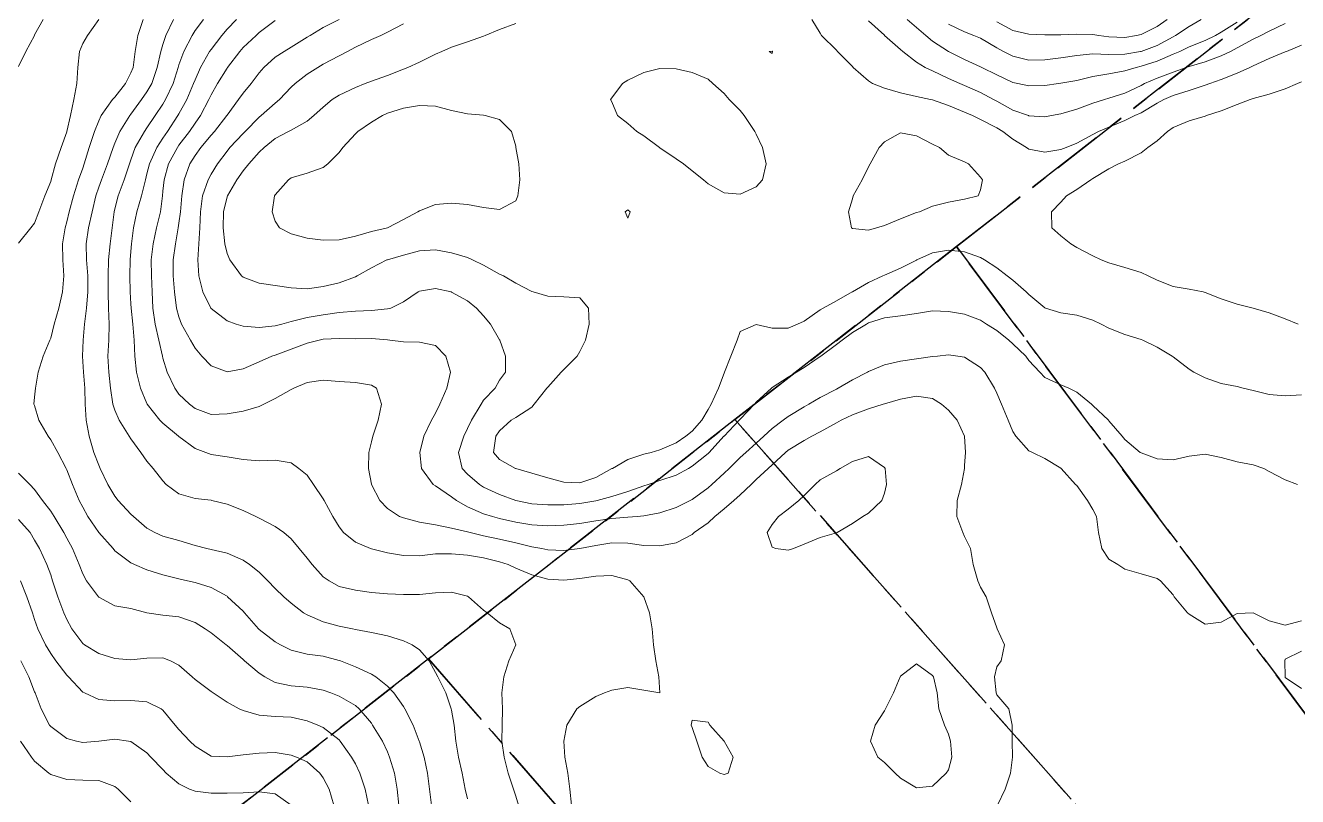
# Model space of a CAD drawing. Header units: centimetres. Extents: x 0 to 642158, y -847 to 649707.
# Drawn here: x 617182.96 to 617222.63, y 620434.52 to 620458.56 of the extents above; entities that cross this region are included whole.
import ezdxf

# ---------------------------------------------------------------- set-up
doc = ezdxf.new("R2010")
doc.units = ezdxf.units.CM
doc.header["$MEASUREMENT"] = 0
doc.linetypes.add('CENTERX2', pattern=[4, 2.5, -0.5, 0.5, -0.5])
doc.layers.add('SPW_parcellaire cadastral', color=7, linetype='CENTERX2', lineweight=25, true_color=0xff0542)
doc.layers.add('WAL_topographie 0.5', color=253, linetype='Continuous', lineweight=20)

msp = doc.modelspace()

# ---------------------------------------------------------------- linework, layer by layer
at = {"layer": 'SPW_parcellaire cadastral'}
for points in [[(617274.764, 620500.676), (617269.952, 620496.899), (617211.998, 620451.663), (617205.087, 620446.27), (617195.532, 620438.811), (617164.102, 620414.279), (617134.906, 620391.492), (617133.598, 620390.47), (617094.809, 620440.723), (617090.922, 620445.759), (617243.342, 620567.204), (617274.764, 620500.676)], [(617286.739, 620465.896), (617233.03, 620423.492), (617211.998, 620451.663), (617269.952, 620496.899), (617286.739, 620465.896)], [(617286.739, 620465.896), (617334.299, 620378.327), (617337.548, 620363.525), (617308.437, 620329.669), (617205.087, 620446.27), (617211.998, 620451.663), (617233.03, 620423.492), (617286.739, 620465.896)], [(617308.437, 620329.669), (617303.071, 620323.455), (617299.621, 620319.465), (617195.532, 620438.811), (617205.087, 620446.27), (617308.437, 620329.669)], [(617299.621, 620319.465), (617271.662, 620287.186), (617203.974, 620367.182), (617164.102, 620414.279), (617195.532, 620438.811), (617299.621, 620319.465)]]:
    msp.add_lwpolyline(points, dxfattribs=at)
at = {"layer": 'WAL_topographie 0.5'}
for points in [[(617183.514, 620458.75), (617183.25, 620458.266), (617183.243, 620458.25), (617182.979, 620457.75), (617182.75, 620457.283)], [(617185.25, 620458.745), (617184.899, 620458.25), (617184.75, 620457.994), (617184.644, 620457.75), (617184.601, 620457.25), (617184.569, 620456.75), (617184.472, 620456.25), (617184.364, 620455.75), (617184.251, 620455.25), (617184.25, 620455.246), (617184.074, 620454.75), (617183.905, 620454.25), (617183.763, 620453.75), (617183.75, 620453.699), (617183.566, 620453.25), (617183.383, 620452.75), (617183.25, 620452.391), (617183.131, 620452.25), (617182.75, 620451.774)], [(617186.635, 620458.75), (617186.467, 620458.25), (617186.384, 620457.75), (617186.318, 620457.25), (617186.25, 620457.082), (617186.085, 620456.75), (617185.75, 620456.326), (617185.68, 620456.25), (617185.328, 620455.75), (617185.25, 620455.588), (617185.112, 620455.25), (617184.953, 620454.75), (617184.798, 620454.25), (617184.75, 620454.112), (617184.622, 620453.75), (617184.465, 620453.25), (617184.331, 620452.75), (617184.25, 620452.433), (617184.197, 620452.25), (617184.115, 620451.75), (617184.131, 620451.25), (617184.16, 620450.75), (617184.116, 620450.25), (617184.002, 620449.75), (617183.856, 620449.25), (617183.75, 620448.814), (617183.72, 620448.75), (617183.516, 620448.25), (617183.36, 620447.75), (617183.271, 620447.25), (617183.25, 620446.972), (617183.221, 620446.75), (617183.25, 620446.714), (617183.379, 620446.25), (617183.666, 620445.75), (617183.75, 620445.641), (617183.977, 620445.25), (617184.232, 620444.75), (617184.25, 620444.71), (617184.429, 620444.25), (617184.641, 620443.75), (617184.75, 620443.538), (617184.911, 620443.25), (617185.25, 620442.75), (617185.25, 620442.75), (617185.693, 620442.25), (617185.75, 620442.184), (617186.25, 620441.803), (617186.359, 620441.75), (617186.75, 620441.587), (617187.25, 620441.432), (617187.75, 620441.309), (617188.013, 620441.25), (617188.25, 620441.198), (617188.75, 620441.037), (617189.25, 620440.762), (617189.265, 620440.75), (617189.75, 620440.303), (617189.795, 620440.25), (617190.231, 620439.75), (617190.25, 620439.731), (617190.75, 620439.346), (617190.921, 620439.25), (617191.25, 620439.083), (617191.75, 620438.96), (617192.25, 620438.894), (617192.75, 620438.765), (617192.792, 620438.75), (617193.25, 620438.568), (617193.75, 620438.333), (617193.888, 620438.25), (617194.25, 620437.966), (617194.453, 620437.75), (617194.75, 620437.328), (617194.798, 620437.25), (617195.049, 620436.75), (617195.243, 620436.25), (617195.25, 620436.227), (617195.392, 620435.75), (617195.499, 620435.25), (617195.567, 620434.75), (617195.627, 620434.25)], [(617187.575, 620458.75), (617187.343, 620458.25), (617187.25, 620457.966), (617187.183, 620457.75), (617187.071, 620457.25), (617186.907, 620456.75), (617186.75, 620456.488), (617186.579, 620456.25), (617186.25, 620455.796), (617186.216, 620455.75), (617185.909, 620455.25), (617185.75, 620454.886), (617185.694, 620454.75), (617185.523, 620454.25), (617185.33, 620453.75), (617185.25, 620453.519), (617185.16, 620453.25), (617185.04, 620452.75), (617184.933, 620452.25), (617184.858, 620451.75), (617184.866, 620451.25), (617184.903, 620450.75), (617184.905, 620450.25), (617184.865, 620449.75), (617184.809, 620449.25), (617184.761, 620448.75), (617184.75, 620448.5), (617184.737, 620448.25), (617184.75, 620448.088), (617184.773, 620447.75), (617184.818, 620447.25), (617184.829, 620446.75), (617184.858, 620446.25), (617184.946, 620445.75), (617185.097, 620445.25), (617185.25, 620444.851), (617185.294, 620444.75), (617185.529, 620444.25), (617185.75, 620443.884), (617185.858, 620443.75), (617186.25, 620443.319), (617186.328, 620443.25), (617186.75, 620442.892), (617186.996, 620442.75), (617187.25, 620442.64), (617187.75, 620442.501), (617188.25, 620442.349), (617188.617, 620442.25), (617188.75, 620442.219), (617189.25, 620442.111), (617189.75, 620441.89), (617189.954, 620441.75), (617190.25, 620441.512), (617190.524, 620441.25), (617190.75, 620441.011), (617191.018, 620440.75), (617191.25, 620440.549), (617191.635, 620440.25), (617191.75, 620440.181), (617192.25, 620439.962), (617192.75, 620439.831), (617193.162, 620439.75), (617193.25, 620439.732), (617193.75, 620439.638), (617194.25, 620439.529), (617194.75, 620439.376), (617195.025, 620439.25), (617195.25, 620439.093), (617195.548, 620438.75), (617195.75, 620438.391), (617195.821, 620438.25), (617196.076, 620437.75), (617196.243, 620437.25), (617196.25, 620437.21), (617196.327, 620436.75), (617196.384, 620436.25), (617196.469, 620435.75), (617196.58, 620435.25), (617196.676, 620434.75), (617196.75, 620434.453)], [(617188.511, 620458.75), (617188.25, 620458.399), (617188.159, 620458.25), (617187.902, 620457.75), (617187.75, 620457.332), (617187.724, 620457.25), (617187.566, 620456.75), (617187.334, 620456.25), (617187.25, 620456.11), (617187.003, 620455.75), (617186.75, 620455.364), (617186.675, 620455.25), (617186.388, 620454.75), (617186.25, 620454.37), (617186.207, 620454.25), (617186.037, 620453.75), (617185.849, 620453.25), (617185.75, 620452.847), (617185.728, 620452.75), (617185.664, 620452.25), (617185.604, 620451.75), (617185.553, 620451.25), (617185.539, 620450.75), (617185.545, 620450.25), (617185.556, 620449.75), (617185.571, 620449.25), (617185.559, 620448.75), (617185.536, 620448.25), (617185.558, 620447.75), (617185.61, 620447.25), (617185.691, 620446.75), (617185.75, 620446.569), (617185.885, 620446.25), (617186.199, 620445.75), (617186.25, 620445.668), (617186.565, 620445.25), (617186.75, 620444.972), (617186.943, 620444.75), (617187.25, 620444.363), (617187.353, 620444.25), (617187.75, 620443.953), (617188.25, 620443.814), (617188.75, 620443.756), (617188.775, 620443.75), (617189.25, 620443.636), (617189.75, 620443.442), (617190.15, 620443.25), (617190.25, 620443.202), (617190.75, 620442.943), (617191.023, 620442.75), (617191.25, 620442.557), (617191.498, 620442.25), (617191.75, 620441.948), (617191.903, 620441.75), (617192.25, 620441.372), (617192.433, 620441.25), (617192.75, 620441.072), (617193.25, 620440.952), (617193.75, 620440.88), (617194.25, 620440.842), (617194.75, 620440.819), (617195.25, 620440.821), (617195.75, 620440.87), (617196.25, 620440.894), (617196.75, 620440.764), (617196.78, 620440.75), (617197.25, 620440.331), (617197.365, 620440.25), (617197.75, 620439.938), (617198.069, 620439.75), (617198.25, 620439.25), (617198.25, 620439.25), (617198.25, 620439.25), (617198.04, 620438.75), (617197.877, 620438.25), (617197.817, 620437.75), (617197.837, 620437.25), (617197.828, 620436.75), (617197.819, 620436.25), (617197.89, 620435.75), (617198.014, 620435.25), (617198.183, 620434.75), (617198.25, 620434.534), (617198.333, 620434.25)], [(617189.545, 620458.75), (617189.25, 620458.444), (617189.083, 620458.25), (617188.75, 620457.814), (617188.706, 620457.75), (617188.423, 620457.25), (617188.25, 620456.868), (617188.205, 620456.75), (617187.992, 620456.25), (617187.75, 620455.806), (617187.718, 620455.75), (617187.388, 620455.25), (617187.25, 620455.044), (617187.058, 620454.75), (617186.829, 620454.25), (617186.75, 620453.93), (617186.702, 620453.75), (617186.582, 620453.25), (617186.436, 620452.75), (617186.331, 620452.25), (617186.269, 620451.75), (617186.25, 620451.51), (617186.229, 620451.25), (617186.223, 620450.75), (617186.233, 620450.25), (617186.25, 620449.885), (617186.256, 620449.75), (617186.307, 620449.25), (617186.348, 620448.75), (617186.369, 620448.25), (617186.428, 620447.75), (617186.551, 620447.25), (617186.75, 620446.771), (617186.76, 620446.75), (617187.151, 620446.25), (617187.25, 620446.157), (617187.74, 620445.75), (617187.75, 620445.741), (617188.25, 620445.372), (617188.583, 620445.25), (617188.75, 620445.185), (617189.25, 620445.109), (617189.75, 620445.029), (617190.25, 620444.986), (617190.75, 620445.003), (617191.25, 620444.922), (617191.492, 620444.75), (617191.75, 620444.543), (617191.948, 620444.25), (617192.25, 620443.8), (617192.275, 620443.75), (617192.549, 620443.25), (617192.75, 620442.926), (617192.881, 620442.75), (617193.25, 620442.451), (617193.726, 620442.25), (617193.75, 620442.242), (617194.25, 620442.121), (617194.75, 620442.035), (617195.25, 620442.027), (617195.75, 620442.082), (617196.25, 620442.091), (617196.75, 620442.045), (617197.25, 620441.958), (617197.75, 620441.834), (617198.018, 620441.75), (617198.25, 620441.644), (617198.75, 620441.427), (617199.25, 620441.296), (617199.75, 620441.268), (617200.25, 620441.32), (617200.75, 620441.395), (617201.25, 620441.41), (617201.75, 620441.28), (617201.806, 620441.25), (617202.25, 620440.75), (617202.25, 620440.75), (617202.426, 620440.25), (617202.503, 620439.75), (617202.552, 620439.25), (617202.621, 620438.75), (617202.718, 620438.25), (617202.75, 620437.75), (617202.75, 620437.75), (617202.75, 620437.75), (617202.75, 620437.75), (617202.25, 620437.834), (617201.75, 620437.917), (617201.25, 620437.84), (617201.018, 620437.75), (617200.75, 620437.634), (617200.25, 620437.331), (617200.158, 620437.25), (617199.844, 620436.75), (617199.756, 620436.25), (617199.78, 620435.75), (617199.874, 620435.25), (617199.941, 620434.75), (617199.988, 620434.25)], [(617190.75, 620458.718), (617190.25, 620458.337), (617190.155, 620458.25), (617189.75, 620457.867), (617189.648, 620457.75), (617189.265, 620457.25), (617189.25, 620457.23), (617188.948, 620456.75), (617188.75, 620456.398), (617188.681, 620456.25), (617188.422, 620455.75), (617188.25, 620455.508), (617188.077, 620455.25), (617187.75, 620454.822), (617187.7, 620454.75), (617187.425, 620454.25), (617187.284, 620453.75), (617187.25, 620453.398), (617187.235, 620453.25), (617187.17, 620452.75), (617187.054, 620452.25), (617186.944, 620451.75), (617186.886, 620451.25), (617186.896, 620450.75), (617186.914, 620450.25), (617186.931, 620449.75), (617187.005, 620449.25), (617187.117, 620448.75), (617187.235, 620448.25), (617187.25, 620448.189), (617187.384, 620447.75), (617187.616, 620447.25), (617187.75, 620447.065), (617188.081, 620446.75), (617188.25, 620446.615), (617188.75, 620446.434), (617189.25, 620446.447), (617189.75, 620446.535), (617190.25, 620446.676), (617190.401, 620446.75), (617190.75, 620446.93), (617191.25, 620447.212), (617191.337, 620447.25), (617191.75, 620447.427), (617192.25, 620447.504), (617192.75, 620447.46), (617193.25, 620447.423), (617193.75, 620447.35), (617193.913, 620447.25), (617194.066, 620446.75), (617193.96, 620446.25), (617193.793, 620445.75), (617193.75, 620445.578), (617193.671, 620445.25), (617193.657, 620444.75), (617193.75, 620444.26), (617193.752, 620444.25), (617194.01, 620443.75), (617194.25, 620443.501), (617194.63, 620443.25), (617194.75, 620443.204), (617195.25, 620443.079), (617195.75, 620442.989), (617196.25, 620442.892), (617196.75, 620442.77), (617196.827, 620442.75), (617197.25, 620442.652), (617197.75, 620442.545), (617198.25, 620442.43), (617198.75, 620442.306), (617199.067, 620442.25), (617199.25, 620442.21), (617199.75, 620442.193), (617200.25, 620442.25), (617200.25, 620442.25), (617200.75, 620442.346), (617201.25, 620442.426), (617201.75, 620442.416), (617202.25, 620442.349), (617202.75, 620442.333), (617203.25, 620442.432), (617203.75, 620442.693), (617203.818, 620442.75), (617204.25, 620443.053), (617204.465, 620443.25), (617204.75, 620443.486), (617205.05, 620443.75), (617205.25, 620443.923), (617205.59, 620444.25), (617205.75, 620444.401), (617206.124, 620444.75), (617206.25, 620444.863), (617206.668, 620445.25), (617206.75, 620445.318), (617207.25, 620445.625), (617207.483, 620445.75), (617207.75, 620445.889), (617208.25, 620446.173), (617208.399, 620446.25), (617208.75, 620446.422), (617209.25, 620446.603), (617209.712, 620446.75), (617209.75, 620446.763), (617210.25, 620446.905), (617210.75, 620446.998), (617211.25, 620446.927), (617211.525, 620446.75), (617211.75, 620446.57), (617212.016, 620446.25), (617212.25, 620445.75), (617212.25, 620445.75), (617212.281, 620445.25), (617212.25, 620444.837), (617212.241, 620444.75), (617212.151, 620444.25), (617212.022, 620443.75), (617212.004, 620443.25), (617212.196, 620442.75), (617212.25, 620442.623), (617212.433, 620442.25), (617212.511, 620441.75), (617212.658, 620441.25), (617212.75, 620441.047), (617212.923, 620440.75), (617213.083, 620440.25), (617213.25, 620439.781), (617213.269, 620439.75), (617213.491, 620439.25), (617213.391, 620438.75), (617213.25, 620438.559), (617213.186, 620438.25), (617213.232, 620437.75), (617213.25, 620437.695), (617213.625, 620437.25), (617213.736, 620436.75), (617213.73, 620436.25), (617213.744, 620435.75), (617213.683, 620435.25), (617213.519, 620434.75), (617213.271, 620434.25)], [(617192.75, 620458.75), (617192.25, 620458.492), (617191.84, 620458.25), (617191.75, 620458.193), (617191.25, 620457.88), (617191.031, 620457.75), (617190.75, 620457.566), (617190.394, 620457.25), (617190.25, 620457.083), (617189.997, 620456.75), (617189.75, 620456.452), (617189.604, 620456.25), (617189.25, 620455.765), (617189.241, 620455.75), (617188.855, 620455.25), (617188.75, 620455.135), (617188.428, 620454.75), (617188.25, 620454.506), (617188.089, 620454.25), (617187.908, 620453.75), (617187.837, 620453.25), (617187.796, 620452.75), (617187.75, 620452.393), (617187.73, 620452.25), (617187.64, 620451.75), (617187.571, 620451.25), (617187.571, 620450.75), (617187.613, 620450.25), (617187.677, 620449.75), (617187.75, 620449.474), (617187.831, 620449.25), (617188.112, 620448.75), (617188.25, 620448.503), (617188.463, 620448.25), (617188.75, 620447.95), (617189.25, 620447.764), (617189.75, 620447.856), (617190.25, 620448.077), (617190.644, 620448.25), (617190.75, 620448.284), (617191.25, 620448.463), (617191.75, 620448.656), (617192.124, 620448.75), (617192.25, 620448.775), (617192.75, 620448.795), (617193.25, 620448.791), (617193.75, 620448.795), (617194.25, 620448.757), (617194.325, 620448.75), (617194.75, 620448.692), (617195.25, 620448.69), (617195.75, 620448.577), (617196.076, 620448.25), (617196.214, 620447.75), (617196.105, 620447.25), (617195.888, 620446.75), (617195.75, 620446.474), (617195.626, 620446.25), (617195.382, 620445.75), (617195.257, 620445.25), (617195.313, 620444.75), (617195.682, 620444.25), (617195.75, 620444.204), (617196.25, 620443.863), (617196.406, 620443.75), (617196.75, 620443.555), (617197.25, 620443.335), (617197.525, 620443.25), (617197.75, 620443.193), (617198.25, 620443.075), (617198.75, 620442.987), (617199.25, 620442.959), (617199.75, 620442.978), (617200.25, 620443.028), (617200.75, 620443.115), (617201.25, 620443.193), (617201.75, 620443.227), (617202.036, 620443.25), (617202.25, 620443.27), (617202.75, 620443.37), (617203.25, 620443.527), (617203.688, 620443.75), (617203.75, 620443.781), (617204.25, 620444.147), (617204.371, 620444.25), (617204.75, 620444.599), (617204.909, 620444.75), (617205.25, 620445.093), (617205.425, 620445.25), (617205.75, 620445.54), (617205.985, 620445.75), (617206.25, 620445.989), (617206.593, 620446.25), (617206.75, 620446.367), (617207.25, 620446.669), (617207.396, 620446.75), (617207.75, 620446.956), (617208.25, 620447.221), (617208.307, 620447.25), (617208.75, 620447.514), (617209.218, 620447.75), (617209.25, 620447.769), (617209.75, 620447.977), (617210.25, 620448.094), (617210.75, 620448.163), (617211.25, 620448.235), (617211.403, 620448.25), (617211.75, 620448.286), (617212.034, 620448.25), (617212.25, 620448.215), (617212.75, 620447.895), (617212.88, 620447.75), (617213.183, 620447.25), (617213.25, 620447.093), (617213.396, 620446.75), (617213.606, 620446.25), (617213.75, 620445.901), (617213.846, 620445.75), (617214.25, 620445.298), (617214.362, 620445.25), (617214.75, 620445.061), (617215.25, 620444.758), (617215.259, 620444.75), (617215.712, 620444.25), (617215.75, 620444.216), (617216.079, 620443.75), (617216.25, 620443.464), (617216.357, 620443.25), (617216.422, 620442.75), (617216.524, 620442.25), (617216.75, 620441.925), (617217.032, 620441.75), (617217.25, 620441.611), (617217.75, 620441.466), (617218.25, 620441.322), (617218.358, 620441.25), (617218.75, 620440.81), (617218.789, 620440.75), (617219.199, 620440.25), (617219.25, 620440.21), (617219.75, 620439.895), (617220.25, 620439.954), (617220.75, 620440.222), (617221.25, 620440.243), (617221.75, 620439.997), (617222.25, 620439.862), (617222.75, 620439.998)], [(617222.75, 620457.942), (617222.283, 620457.75), (617222.25, 620457.736), (617221.75, 620457.526), (617221.25, 620457.302), (617221.14, 620457.25), (617220.75, 620457.068), (617220.25, 620456.871), (617219.895, 620456.75), (617219.75, 620456.693), (617219.25, 620456.53), (617218.75, 620456.377), (617218.465, 620456.25), (617218.25, 620456.137), (617217.75, 620455.837), (617217.556, 620455.75), (617217.25, 620455.596), (617216.75, 620455.39), (617216.427, 620455.25), (617216.25, 620455.161), (617215.75, 620454.886), (617215.412, 620454.75), (617215.25, 620454.687), (617214.75, 620454.607), (617214.25, 620454.701), (617214.181, 620454.75), (617213.75, 620455.01), (617213.44, 620455.25), (617213.25, 620455.366), (617212.75, 620455.626), (617212.491, 620455.75), (617212.25, 620455.853), (617211.75, 620456.066), (617211.25, 620456.236), (617211.189, 620456.25), (617210.75, 620456.345), (617210.25, 620456.463), (617209.75, 620456.6), (617209.382, 620456.75), (617209.25, 620456.835), (617208.779, 620457.25), (617208.75, 620457.282), (617208.282, 620457.75), (617208.25, 620457.788), (617207.788, 620458.25), (617207.75, 620458.317), (617207.486, 620458.75)], [(617220.75, 620458.664), (617220.25, 620458.353), (617220.072, 620458.25), (617219.75, 620458.093), (617219.25, 620457.889), (617218.956, 620457.75), (617218.75, 620457.663), (617218.25, 620457.451), (617217.75, 620457.285), (617217.595, 620457.25), (617217.25, 620457.143), (617216.75, 620457.054), (617216.25, 620456.964), (617215.75, 620456.848), (617215.25, 620456.759), (617215.177, 620456.75), (617214.75, 620456.69), (617214.25, 620456.673), (617213.912, 620456.75), (617213.75, 620456.784), (617213.25, 620457.021), (617212.784, 620457.25), (617212.75, 620457.268), (617212.25, 620457.501), (617211.75, 620457.748), (617211.746, 620457.75), (617211.25, 620458.074), (617211.037, 620458.25), (617210.75, 620458.499), (617210.46, 620458.75)], [(617219.63, 620458.75), (617219.25, 620458.527), (617218.83, 620458.25), (617218.75, 620458.209), (617218.25, 620457.939), (617217.75, 620457.752), (617217.739, 620457.75), (617217.25, 620457.664), (617216.75, 620457.652), (617216.25, 620457.673), (617215.75, 620457.626), (617215.25, 620457.546), (617214.75, 620457.491), (617214.25, 620457.48), (617213.75, 620457.597), (617213.457, 620457.75), (617213.25, 620457.865), (617212.75, 620458.158), (617212.533, 620458.25), (617212.25, 620458.363), (617211.75, 620458.601)], [(617218.569, 620458.75), (617218.25, 620458.523), (617217.75, 620458.28), (617217.611, 620458.25), (617217.25, 620458.187), (617216.75, 620458.204), (617216.44, 620458.25), (617216.25, 620458.281), (617215.75, 620458.292), (617215.25, 620458.262), (617214.75, 620458.262), (617214.25, 620458.283), (617213.75, 620458.402), (617213.25, 620458.67)], [(617194.75, 620458.61), (617194.25, 620458.351), (617194.043, 620458.25), (617193.75, 620458.118), (617193.25, 620457.88), (617193.003, 620457.75), (617192.75, 620457.613), (617192.25, 620457.351), (617192.084, 620457.25), (617191.75, 620457.045), (617191.374, 620456.75), (617191.25, 620456.633), (617190.889, 620456.25), (617190.75, 620456.134), (617190.31, 620455.75), (617190.25, 620455.702), (617189.812, 620455.25), (617189.75, 620455.186), (617189.34, 620454.75), (617189.25, 620454.64), (617188.949, 620454.25), (617188.75, 620453.925), (617188.658, 620453.75), (617188.485, 620453.25), (617188.421, 620452.75), (617188.397, 620452.25), (617188.365, 620451.75), (617188.342, 620451.25), (617188.372, 620450.75), (617188.493, 620450.25), (617188.74, 620449.75), (617188.75, 620449.737), (617189.25, 620449.352), (617189.53, 620449.25), (617189.75, 620449.184), (617190.25, 620449.14), (617190.75, 620449.193), (617190.957, 620449.25), (617191.25, 620449.333), (617191.75, 620449.45), (617192.25, 620449.537), (617192.75, 620449.611), (617193.25, 620449.651), (617193.75, 620449.674), (617194.25, 620449.724), (617194.361, 620449.75), (617194.75, 620449.939), (617195.214, 620450.25), (617195.25, 620450.272), (617195.75, 620450.358), (617196.241, 620450.25), (617196.25, 620450.248), (617196.75, 620449.976), (617197.033, 620449.75), (617197.25, 620449.51), (617197.46, 620449.25), (617197.75, 620448.754), (617197.753, 620448.75), (617197.937, 620448.25), (617197.934, 620447.75), (617197.75, 620447.5), (617197.614, 620447.25), (617197.25, 620446.879), (617197.169, 620446.75), (617196.871, 620446.25), (617196.75, 620445.992), (617196.631, 620445.75), (617196.472, 620445.25), (617196.584, 620444.75), (617196.75, 620444.567), (617197.117, 620444.25), (617197.25, 620444.164), (617197.75, 620443.933), (617198.25, 620443.75), (617198.25, 620443.75), (617198.75, 620443.649), (617199.25, 620443.616), (617199.75, 620443.619), (617200.25, 620443.653), (617200.75, 620443.741), (617200.792, 620443.75), (617201.25, 620443.873), (617201.75, 620444.033), (617202.25, 620444.209), (617202.379, 620444.25), (617202.75, 620444.368), (617203.25, 620444.544), (617203.637, 620444.75), (617203.75, 620444.815), (617204.25, 620445.213), (617204.287, 620445.25), (617204.746, 620445.75), (617204.75, 620445.755), (617205.215, 620446.25), (617205.25, 620446.29), (617205.697, 620446.75), (617205.75, 620446.814), (617206.225, 620447.25), (617206.25, 620447.27), (617206.75, 620447.59), (617207.011, 620447.75), (617207.25, 620447.899), (617207.75, 620448.235), (617207.771, 620448.25), (617208.25, 620448.615), (617208.432, 620448.75), (617208.75, 620448.984), (617209.188, 620449.25), (617209.25, 620449.285), (617209.75, 620449.441), (617210.25, 620449.504), (617210.75, 620449.581), (617211.25, 620449.658), (617211.75, 620449.643), (617212.25, 620449.56), (617212.75, 620449.374), (617212.935, 620449.25), (617213.25, 620449.051), (617213.629, 620448.75), (617213.75, 620448.634), (617214.158, 620448.25), (617214.25, 620448.11), (617214.59, 620447.75), (617214.75, 620447.588), (617215.25, 620447.355), (617215.496, 620447.25), (617215.75, 620447.125), (617216.208, 620446.75), (617216.25, 620446.716), (617216.734, 620446.25), (617216.75, 620446.233), (617217.161, 620445.75), (617217.25, 620445.652), (617217.727, 620445.25), (617217.75, 620445.233), (617218.25, 620445.045), (617218.75, 620445.017), (617219.25, 620445.133), (617219.75, 620445.193), (617220.25, 620445.085), (617220.75, 620444.954), (617221.25, 620444.865), (617221.577, 620444.75), (617221.75, 620444.656), (617222.25, 620444.392), (617222.635, 620444.25)], [(617198.25, 620458.616), (617197.75, 620458.43), (617197.298, 620458.25), (617197.25, 620458.228), (617196.75, 620458.044), (617196.25, 620457.883), (617195.943, 620457.75), (617195.75, 620457.664), (617195.25, 620457.414), (617194.891, 620457.25), (617194.75, 620457.193), (617194.25, 620456.998), (617193.75, 620456.827), (617193.556, 620456.75), (617193.25, 620456.628), (617192.75, 620456.39), (617192.523, 620456.25), (617192.25, 620456.017), (617191.952, 620455.75), (617191.75, 620455.579), (617191.25, 620455.296), (617191.169, 620455.25), (617190.75, 620455.03), (617190.406, 620454.75), (617190.25, 620454.609), (617189.932, 620454.25), (617189.75, 620454.025), (617189.556, 620453.75), (617189.262, 620453.25), (617189.25, 620453.212), (617189.142, 620452.75), (617189.133, 620452.25), (617189.18, 620451.75), (617189.25, 620451.451), (617189.331, 620451.25), (617189.701, 620450.75), (617189.75, 620450.707), (617190.25, 620450.523), (617190.75, 620450.455), (617191.25, 620450.381), (617191.75, 620450.351), (617192.25, 620450.419), (617192.75, 620450.54), (617193.25, 620450.72), (617193.302, 620450.75), (617193.75, 620451.005), (617194.235, 620451.25), (617194.25, 620451.255), (617194.75, 620451.403), (617195.25, 620451.537), (617195.75, 620451.565), (617196.25, 620451.474), (617196.75, 620451.32), (617196.906, 620451.25), (617197.25, 620451.091), (617197.75, 620450.808), (617197.869, 620450.75), (617198.25, 620450.521), (617198.75, 620450.264), (617198.799, 620450.25), (617199.25, 620450.122), (617199.75, 620450.104), (617200.25, 620450.066), (617200.52, 620449.75), (617200.537, 620449.25), (617200.428, 620448.75), (617200.25, 620448.392), (617200.17, 620448.25), (617199.75, 620447.833), (617199.67, 620447.75), (617199.25, 620447.284), (617199.226, 620447.25), (617198.83, 620446.75), (617198.75, 620446.661), (617198.25, 620446.336), (617198.111, 620446.25), (617197.75, 620445.921), (617197.633, 620445.75), (617197.563, 620445.25), (617197.75, 620445.032), (617198.242, 620444.75), (617198.25, 620444.747), (617198.75, 620444.599), (617199.25, 620444.458), (617199.75, 620444.324), (617200.25, 620444.299), (617200.75, 620444.471), (617201.25, 620444.743), (617201.264, 620444.75), (617201.75, 620445.027), (617202.25, 620445.19), (617202.477, 620445.25), (617202.75, 620445.329), (617203.25, 620445.55), (617203.554, 620445.75), (617203.75, 620445.911), (617204.054, 620446.25), (617204.25, 620446.591), (617204.35, 620446.75), (617204.578, 620447.25), (617204.75, 620447.716), (617204.766, 620447.75), (617204.963, 620448.25), (617205.157, 620448.75), (617205.25, 620449.015), (617205.75, 620449.235), (617206.25, 620449.119), (617206.75, 620449.121), (617207.036, 620449.25), (617207.25, 620449.345), (617207.75, 620449.694), (617207.835, 620449.75), (617208.25, 620449.976), (617208.744, 620450.25), (617208.75, 620450.253), (617209.25, 620450.541), (617209.697, 620450.75), (617209.75, 620450.775), (617210.25, 620450.991), (617210.75, 620451.243), (617210.764, 620451.25), (617211.25, 620451.467), (617211.75, 620451.555), (617212.25, 620451.504), (617212.75, 620451.325), (617212.873, 620451.25), (617213.25, 620451), (617213.58, 620450.75), (617213.75, 620450.62), (617214.169, 620450.25), (617214.25, 620450.176), (617214.75, 620449.758), (617214.77, 620449.75), (617215.25, 620449.602), (617215.75, 620449.523), (617216.25, 620449.367), (617216.503, 620449.25), (617216.75, 620449.123), (617217.25, 620448.925), (617217.75, 620448.769), (617217.805, 620448.75), (617218.25, 620448.532), (617218.718, 620448.25), (617218.75, 620448.226), (617219.25, 620447.846), (617219.397, 620447.75), (617219.75, 620447.57), (617220.25, 620447.392), (617220.75, 620447.299), (617220.935, 620447.25), (617221.25, 620447.175), (617221.75, 620447.054), (617222.25, 620447.015), (617222.75, 620447.04)], [(617222.25, 620458.62), (617221.75, 620458.383), (617221.487, 620458.25), (617221.25, 620458.135), (617220.75, 620457.86), (617220.544, 620457.75), (617220.25, 620457.61), (617219.75, 620457.429), (617219.25, 620457.281), (617219.157, 620457.25), (617218.75, 620457.104), (617218.25, 620456.912), (617217.859, 620456.75), (617217.75, 620456.689), (617217.25, 620456.449), (617216.75, 620456.29), (617216.616, 620456.25), (617216.25, 620456.132), (617215.75, 620455.954), (617215.25, 620455.799), (617214.959, 620455.75), (617214.75, 620455.711), (617214.25, 620455.745), (617214.238, 620455.75), (617213.75, 620455.92), (617213.25, 620456.195), (617213.151, 620456.25), (617212.75, 620456.471), (617212.25, 620456.688), (617212.105, 620456.75), (617211.75, 620456.91), (617211.25, 620457.144), (617211.023, 620457.25), (617210.75, 620457.415), (617210.321, 620457.75), (617210.25, 620457.809), (617209.754, 620458.25), (617209.75, 620458.253), (617209.25, 620458.702)], [(617206.259, 620457.75), (617206.25, 620457.688), (617206.15, 620457.75), (617206.25, 620457.762), (617206.259, 620457.75)], [(617205.75, 620453.532), (617205.95, 620453.75), (617206.063, 620454.25), (617205.942, 620454.75), (617205.75, 620455.167), (617205.712, 620455.25), (617205.378, 620455.75), (617205.25, 620455.905), (617204.912, 620456.25), (617204.75, 620456.442), (617204.403, 620456.75), (617204.25, 620456.881), (617203.75, 620457.095), (617203.25, 620457.203), (617202.75, 620457.214), (617202.25, 620457.091), (617201.75, 620456.853), (617201.581, 620456.75), (617201.25, 620456.305), (617201.212, 620456.25), (617201.25, 620456.179), (617201.423, 620455.75), (617201.75, 620455.498), (617202.027, 620455.25), (617202.25, 620455.113), (617202.736, 620454.75), (617202.75, 620454.74), (617203.25, 620454.404), (617203.483, 620454.25), (617203.75, 620454.031), (617204.108, 620453.75), (617204.25, 620453.622), (617204.75, 620453.341), (617205.25, 620453.303), (617205.75, 620453.532)], [(617222.75, 620456.797), (617222.628, 620456.75), (617222.25, 620456.581), (617221.75, 620456.419), (617221.25, 620456.283), (617221.153, 620456.25), (617220.75, 620456.092), (617220.25, 620455.897), (617219.791, 620455.75), (617219.75, 620455.736), (617219.25, 620455.59), (617218.75, 620455.375), (617218.574, 620455.25), (617218.25, 620454.964), (617217.961, 620454.75), (617217.75, 620454.586), (617217.25, 620454.333), (617217.045, 620454.25), (617216.75, 620454.089), (617216.25, 620453.783), (617216.189, 620453.75), (617215.75, 620453.444), (617215.429, 620453.25), (617215.25, 620453.046), (617214.957, 620452.75), (617214.972, 620452.25), (617215.25, 620451.998), (617215.56, 620451.75), (617215.75, 620451.641), (617216.25, 620451.375), (617216.511, 620451.25), (617216.75, 620451.159), (617217.25, 620451.014), (617217.75, 620450.855), (617217.973, 620450.75), (617218.25, 620450.618), (617218.75, 620450.421), (617219.25, 620450.34), (617219.693, 620450.25), (617219.75, 620450.236), (617220.25, 620450.035), (617220.75, 620449.87), (617221.25, 620449.75), (617221.25, 620449.75), (617221.75, 620449.6), (617222.25, 620449.415), (617222.653, 620449.25)], [(617193.75, 620452.139), (617194.25, 620452.25), (617194.25, 620452.25), (617194.75, 620452.505), (617195.195, 620452.75), (617195.25, 620452.783), (617195.75, 620452.98), (617196.25, 620453.023), (617196.75, 620452.976), (617197.25, 620452.885), (617197.75, 620452.824), (617198.25, 620453.091), (617198.312, 620453.25), (617198.381, 620453.75), (617198.345, 620454.25), (617198.257, 620454.75), (617198.25, 620454.794), (617198.117, 620455.25), (617197.75, 620455.632), (617197.3, 620455.75), (617197.25, 620455.76), (617196.75, 620455.799), (617196.25, 620455.905), (617195.75, 620456.041), (617195.25, 620456.067), (617194.75, 620455.982), (617194.25, 620455.821), (617194.093, 620455.75), (617193.75, 620455.544), (617193.323, 620455.25), (617193.25, 620455.185), (617192.857, 620454.75), (617192.75, 620454.598), (617192.397, 620454.25), (617192.25, 620454.129), (617191.75, 620453.958), (617191.25, 620453.805), (617191.161, 620453.75), (617190.75, 620453.278), (617190.732, 620453.25), (617190.652, 620452.75), (617190.75, 620452.455), (617190.886, 620452.25), (617191.25, 620452.068), (617191.75, 620451.931), (617192.25, 620451.866), (617192.75, 620451.88), (617193.25, 620451.993), (617193.75, 620452.139)], [(617209.25, 620452.175), (617209.505, 620452.25), (617209.75, 620452.321), (617210.25, 620452.532), (617210.75, 620452.724), (617210.842, 620452.75), (617211.25, 620452.924), (617211.75, 620453.055), (617212.25, 620453.144), (617212.671, 620453.25), (617212.75, 620453.438), (617212.807, 620453.75), (617212.75, 620453.832), (617212.369, 620454.25), (617212.25, 620454.305), (617211.75, 620454.512), (617211.47, 620454.75), (617211.25, 620454.863), (617210.75, 620455.121), (617210.25, 620455.209), (617209.75, 620454.932), (617209.589, 620454.75), (617209.305, 620454.25), (617209.25, 620454.147), (617209.054, 620453.75), (617208.772, 620453.25), (617208.75, 620453.155), (617208.632, 620452.75), (617208.722, 620452.25), (617208.75, 620452.228), (617209.25, 620452.175)], [(617201.818, 620452.75), (617201.75, 620452.554), (617201.668, 620452.75), (617201.75, 620452.806), (617201.818, 620452.75)], [(617206.917, 620442.25), (617206.75, 620442.201), (617206.361, 620442.25), (617206.25, 620442.295), (617206.093, 620442.75), (617206.25, 620443), (617206.444, 620443.25), (617206.75, 620443.475), (617207.079, 620443.75), (617207.25, 620443.903), (617207.587, 620444.25), (617207.75, 620444.389), (617208.25, 620444.677), (617208.373, 620444.75), (617208.75, 620444.97), (617209.25, 620445.126), (617209.75, 620444.782), (617209.767, 620444.75), (617209.81, 620444.25), (617209.75, 620443.977), (617209.664, 620443.75), (617209.25, 620443.35), (617209.077, 620443.25), (617208.75, 620443.037), (617208.271, 620442.75), (617208.25, 620442.74), (617207.75, 620442.593), (617207.25, 620442.391), (617206.917, 620442.25)], [(617182.75, 620444.604), (617183.095, 620444.25), (617183.25, 620444.094), (617183.491, 620443.75), (617183.75, 620443.421), (617183.861, 620443.25), (617184.162, 620442.75), (617184.25, 620442.579), (617184.428, 620442.25), (617184.639, 620441.75), (617184.75, 620441.463), (617184.865, 620441.25), (617185.236, 620440.75), (617185.25, 620440.731), (617185.75, 620440.468), (617186.25, 620440.378), (617186.75, 620440.25), (617186.75, 620440.25), (617187.25, 620440.177), (617187.75, 620440.12), (617188.25, 620439.944), (617188.571, 620439.75), (617188.75, 620439.622), (617189.22, 620439.25), (617189.25, 620439.227), (617189.75, 620438.79), (617189.795, 620438.75), (617190.25, 620438.367), (617190.427, 620438.25), (617190.75, 620438.076), (617191.25, 620437.968), (617191.75, 620437.932), (617192.25, 620437.834), (617192.483, 620437.75), (617192.75, 620437.645), (617193.25, 620437.355), (617193.37, 620437.25), (617193.75, 620436.803), (617193.787, 620436.75), (617194.092, 620436.25), (617194.25, 620435.914), (617194.319, 620435.75), (617194.467, 620435.25), (617194.553, 620434.75), (617194.604, 620434.25)], [(617182.75, 620443.161), (617183.107, 620442.75), (617183.25, 620442.514), (617183.396, 620442.25), (617183.633, 620441.75), (617183.75, 620441.429), (617183.81, 620441.25), (617183.969, 620440.75), (617184.155, 620440.25), (617184.25, 620440.039), (617184.408, 620439.75), (617184.75, 620439.294), (617184.804, 620439.25), (617185.25, 620438.975), (617185.75, 620438.82), (617186.25, 620438.779), (617186.75, 620438.831), (617187.25, 620438.843), (617187.486, 620438.75), (617187.75, 620438.612), (617188.163, 620438.25), (617188.25, 620438.171), (617188.75, 620437.794), (617188.813, 620437.75), (617189.25, 620437.462), (617189.629, 620437.25), (617189.75, 620437.2), (617190.25, 620437.06), (617190.75, 620437.02), (617191.25, 620436.991), (617191.75, 620436.879), (617192.085, 620436.75), (617192.25, 620436.672), (617192.75, 620436.283), (617192.779, 620436.25), (617193.131, 620435.75), (617193.25, 620435.537), (617193.392, 620435.25), (617193.553, 620434.75), (617193.658, 620434.25)], [(617182.809, 620441.25), (617183.007, 620440.75), (617183.178, 620440.25), (617183.25, 620440.038), (617183.347, 620439.75), (617183.586, 620439.25), (617183.75, 620438.978), (617183.909, 620438.75), (617184.25, 620438.304), (617184.306, 620438.25), (617184.75, 620437.779), (617184.8, 620437.75), (617185.25, 620437.545), (617185.75, 620437.503), (617186.25, 620437.517), (617186.75, 620437.468), (617187.191, 620437.25), (617187.25, 620437.209), (617187.632, 620436.75), (617187.75, 620436.615), (617188.09, 620436.25), (617188.25, 620436.088), (617188.75, 620435.783), (617189.25, 620435.758), (617189.75, 620435.816), (617190.25, 620435.868), (617190.75, 620435.889), (617191.25, 620435.815), (617191.417, 620435.75), (617191.75, 620435.601), (617192.143, 620435.25), (617192.25, 620435.1), (617192.43, 620434.75), (617192.584, 620434.25)], [(617222.75, 620439.056), (617222.25, 620438.802), (617222.235, 620438.75), (617222.242, 620438.25), (617222.25, 620438.236), (617222.75, 620437.886)], [(617182.82, 620438.75), (617183.065, 620438.25), (617183.25, 620437.784), (617183.266, 620437.75), (617183.457, 620437.25), (617183.716, 620436.75), (617183.75, 620436.707), (617184.25, 620436.331), (617184.556, 620436.25), (617184.75, 620436.206), (617185.25, 620436.25), (617185.25, 620436.25), (617185.75, 620436.304), (617186.179, 620436.25), (617186.25, 620436.238), (617186.75, 620435.881), (617186.874, 620435.75), (617187.25, 620435.359), (617187.355, 620435.25), (617187.75, 620434.914), (617188.076, 620434.75), (617188.25, 620434.684), (617188.75, 620434.625), (617189.25, 620434.622), (617189.75, 620434.636), (617190.25, 620434.665), (617190.75, 620434.601), (617191.247, 620434.25)], [(617211.679, 620435.25), (617211.25, 620434.843), (617210.75, 620434.79), (617210.25, 620435.095), (617210.083, 620435.25), (617209.75, 620435.583), (617209.548, 620435.75), (617209.315, 620436.25), (617209.455, 620436.75), (617209.75, 620437.196), (617209.782, 620437.25), (617210.03, 620437.75), (617210.235, 620438.25), (617210.25, 620438.273), (617210.75, 620438.656), (617211.25, 620438.298), (617211.275, 620438.25), (617211.394, 620437.75), (617211.446, 620437.25), (617211.625, 620436.75), (617211.75, 620436.462), (617211.812, 620436.25), (617211.846, 620435.75), (617211.75, 620435.356), (617211.679, 620435.25)], [(617204.879, 620435.25), (617204.75, 620435.205), (617204.621, 620435.25), (617204.25, 620435.456), (617204.061, 620435.75), (617203.901, 620436.25), (617203.75, 620436.671), (617203.722, 620436.75), (617203.75, 620436.9), (617204.25, 620436.839), (617204.306, 620436.75), (617204.75, 620436.25), (617204.75, 620436.25), (617205.032, 620435.75), (617204.879, 620435.25)], [(617182.804, 620436.25), (617183.149, 620435.75), (617183.25, 620435.62), (617183.687, 620435.25), (617183.75, 620435.209), (617184.25, 620435.049), (617184.75, 620435.033), (617185.25, 620435.023), (617185.75, 620434.834), (617185.857, 620434.75), (617186.25, 620434.359)]]:
    msp.add_lwpolyline(points, dxfattribs=at)

doc.saveas('drawing.dxf')
